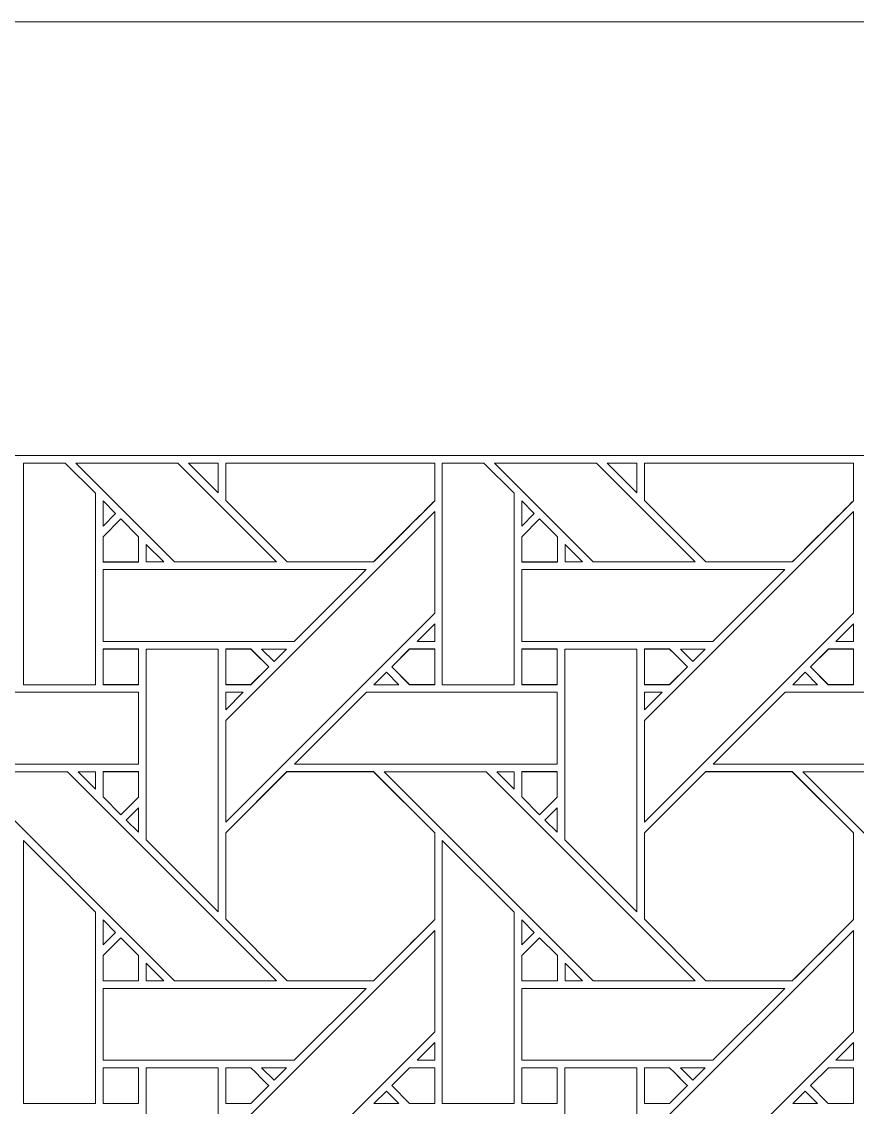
# Model space of a CAD drawing. Header units: inches. Extents: x 2.4 to 22.4, y -0.9 to 19.1.
# Drawn here: x 13.107 to 15, y 16.636 to 19.095 of the extents above; entities that cross this region are included whole.
import ezdxf

# ---------------------------------------------------------------- set-up
doc = ezdxf.new("R2010")
doc.units = ezdxf.units.IN
doc.header["$MEASUREMENT"] = 0
doc.layers.add('Design', color=7, linetype='Continuous', lineweight=0)

msp = doc.modelspace()

# ---------------------------------------------------------------- linework, layer by layer
at = {"layer": 'Design'}
for points, knots in [([(2.3829, 19.0948), (2.3829, 19.0948), (2.3829, -0.9052), (2.3829, -0.9052), (2.3829, -0.9052), (22.3829, -0.9052), (22.3829, -0.9052), (22.3829, -0.9052), (22.3829, 19.0948), (22.3829, 19.0948), (22.3829, 19.0948), (2.3829, 19.0948), (2.3829, 19.0948)], [0, 0, 0, 0, 1, 1, 1, 2, 2, 2, 3, 3, 3, 4, 4, 4, 4]), ([(3.3653, 18.1123), (3.3653, 18.1123), (3.3653, 0.0772), (3.3653, 0.0772), (3.3653, 0.0772), (21.4004, 0.0772), (21.4004, 0.0772), (21.4004, 0.0772), (21.4004, 18.1123), (21.4004, 18.1123), (21.4004, 18.1123), (3.3653, 18.1123), (3.3653, 18.1123)], [0, 0, 0, 0, 1, 1, 1, 2, 2, 2, 3, 3, 3, 4, 4, 4, 4]), ([(13.2056, 18.0948), (13.2056, 18.0948), (13.274, 18.0267), (13.274, 18.0267), (13.274, 18.0267), (13.274, 17.593), (13.274, 17.593), (13.274, 17.593), (13.1112, 17.593), (13.1112, 17.593), (13.1112, 17.593), (13.1112, 18.0948), (13.1112, 18.0948), (13.1112, 18.0948), (13.2056, 18.0948), (13.2056, 18.0948)], [0, 0, 0, 0, 1, 1, 1, 2, 2, 2, 3, 3, 3, 4, 4, 4, 5, 5, 5, 5]), ([(13.6841, 17.871), (13.6841, 17.871), (13.4531, 17.871), (13.4531, 17.871), (13.4531, 17.871), (13.2293, 18.0948), (13.2293, 18.0948), (13.2293, 18.0948), (13.4603, 18.0948), (13.4603, 18.0948), (13.4603, 18.0948), (13.6841, 17.871), (13.6841, 17.871)], [0, 0, 0, 0, 1, 1, 1, 2, 2, 2, 3, 3, 3, 4, 4, 4, 4]), ([(13.552, 18.0948), (13.552, 18.0948), (13.552, 18.0274), (13.552, 18.0274), (13.552, 18.0274), (13.4846, 18.0948), (13.4846, 18.0948), (13.4846, 18.0948), (13.552, 18.0948), (13.552, 18.0948)], [0, 0, 0, 0, 1, 1, 1, 2, 2, 2, 3, 3, 3, 3]), ([(14.0428, 18.0098), (14.025, 17.9919), (13.9131, 17.8801), (13.9041, 17.8711), (13.9041, 17.8711), (13.7084, 17.8711), (13.7084, 17.8711), (13.7084, 17.8711), (13.5691, 18.0104), (13.5691, 18.0104), (13.5691, 18.0104), (13.5691, 18.0948), (13.5691, 18.0948), (13.5691, 18.0948), (14.0428, 18.0948), (14.0428, 18.0948), (14.0428, 18.0948), (14.0428, 18.0098), (14.0428, 18.0098)], [0, 0, 0, 0, 1, 1, 1, 2, 2, 2, 3, 3, 3, 4, 4, 4, 5, 5, 5, 6, 6, 6, 6]), ([(14.0428, 18.0948), (14.0428, 18.0948), (14.0428, 18.0097), (14.0428, 18.0097), (14.0246, 17.9914), (13.9128, 17.8797), (13.9041, 17.871), (13.9041, 17.871), (13.7084, 17.871), (13.7084, 17.871), (13.7084, 17.871), (13.5691, 18.0102), (13.5691, 18.0102), (13.5691, 18.0102), (13.5691, 18.0948), (13.5691, 18.0948), (13.5691, 18.0948), (14.0428, 18.0948), (14.0428, 18.0948)], [0, 0, 0, 0, 1, 1, 1, 2, 2, 2, 3, 3, 3, 4, 4, 4, 5, 5, 5, 6, 6, 6, 6]), ([(14.1543, 18.0948), (14.1543, 18.0948), (14.2227, 18.0267), (14.2227, 18.0267), (14.2227, 18.0267), (14.2227, 17.593), (14.2227, 17.593), (14.2227, 17.593), (14.0599, 17.593), (14.0599, 17.593), (14.0599, 17.593), (14.0599, 18.0948), (14.0599, 18.0948), (14.0599, 18.0948), (14.1543, 18.0948), (14.1543, 18.0948)], [0, 0, 0, 0, 1, 1, 1, 2, 2, 2, 3, 3, 3, 4, 4, 4, 5, 5, 5, 5]), ([(14.6329, 17.871), (14.6329, 17.871), (14.4018, 17.871), (14.4018, 17.871), (14.4018, 17.871), (14.1781, 18.0948), (14.1781, 18.0948), (14.1781, 18.0948), (14.4091, 18.0948), (14.4091, 18.0948), (14.4091, 18.0948), (14.6329, 17.871), (14.6329, 17.871)], [0, 0, 0, 0, 1, 1, 1, 2, 2, 2, 3, 3, 3, 4, 4, 4, 4]), ([(14.5007, 18.0948), (14.5007, 18.0948), (14.5007, 18.0274), (14.5007, 18.0274), (14.5007, 18.0274), (14.4333, 18.0948), (14.4333, 18.0948), (14.4333, 18.0948), (14.5007, 18.0948), (14.5007, 18.0948)], [0, 0, 0, 0, 1, 1, 1, 2, 2, 2, 3, 3, 3, 3]), ([(14.9915, 18.0098), (14.9737, 17.9919), (14.8618, 17.8801), (14.8528, 17.8711), (14.8528, 17.8711), (14.6571, 17.8711), (14.6571, 17.8711), (14.6571, 17.8711), (14.5179, 18.0104), (14.5179, 18.0104), (14.5179, 18.0104), (14.5179, 18.0948), (14.5179, 18.0948), (14.5179, 18.0948), (14.9915, 18.0948), (14.9915, 18.0948), (14.9915, 18.0948), (14.9915, 18.0098), (14.9915, 18.0098)], [0, 0, 0, 0, 1, 1, 1, 2, 2, 2, 3, 3, 3, 4, 4, 4, 5, 5, 5, 6, 6, 6, 6]), ([(14.9915, 18.0948), (14.9915, 18.0948), (14.9915, 18.0097), (14.9915, 18.0097), (14.9734, 17.9914), (14.8616, 17.8797), (14.8528, 17.871), (14.8528, 17.871), (14.6571, 17.871), (14.6571, 17.871), (14.6571, 17.871), (14.5179, 18.0102), (14.5179, 18.0102), (14.5179, 18.0102), (14.5179, 18.0948), (14.5179, 18.0948), (14.5179, 18.0948), (14.9915, 18.0948), (14.9915, 18.0948)], [0, 0, 0, 0, 1, 1, 1, 2, 2, 2, 3, 3, 3, 4, 4, 4, 5, 5, 5, 6, 6, 6, 6]), ([(13.2913, 17.9524), (13.2913, 17.9524), (13.2913, 18.0091), (13.2913, 18.0091), (13.2913, 18.0091), (13.3195, 17.9806), (13.3195, 17.9806), (13.3195, 17.9806), (13.2913, 17.9524), (13.2913, 17.9524)], [0, 0, 0, 0, 1, 1, 1, 2, 2, 2, 3, 3, 3, 3]), ([(14.24, 17.9524), (14.24, 17.9524), (14.24, 18.0091), (14.24, 18.0091), (14.24, 18.0091), (14.2682, 17.9806), (14.2682, 17.9806), (14.2682, 17.9806), (14.24, 17.9524), (14.24, 17.9524)], [0, 0, 0, 0, 1, 1, 1, 2, 2, 2, 3, 3, 3, 3]), ([(14.0428, 17.7552), (14.0428, 17.7552), (13.5691, 17.2815), (13.5691, 17.2815), (13.5691, 17.2815), (13.5691, 17.5116), (13.5691, 17.5116), (13.5691, 17.5116), (14.0428, 17.9852), (14.0428, 17.9852), (14.0428, 17.9852), (14.0428, 17.7552), (14.0428, 17.7552)], [0, 0, 0, 0, 1, 1, 1, 2, 2, 2, 3, 3, 3, 4, 4, 4, 4]), ([(14.9915, 17.7552), (14.9915, 17.7552), (14.5179, 17.2815), (14.5179, 17.2815), (14.5179, 17.2815), (14.5179, 17.5116), (14.5179, 17.5116), (14.5179, 17.5116), (14.9915, 17.9852), (14.9915, 17.9852), (14.9915, 17.9852), (14.9915, 17.7552), (14.9915, 17.7552)], [0, 0, 0, 0, 1, 1, 1, 2, 2, 2, 3, 3, 3, 4, 4, 4, 4]), ([(13.2913, 17.8709), (13.2913, 17.8709), (13.2913, 17.9282), (13.2913, 17.9282), (13.2913, 17.9282), (13.3316, 17.9685), (13.3316, 17.9685), (13.3316, 17.9685), (13.3719, 17.9282), (13.3719, 17.9282), (13.3719, 17.9282), (13.3719, 17.8709), (13.3719, 17.8709), (13.3719, 17.8709), (13.2913, 17.8709), (13.2913, 17.8709)], [0, 0, 0, 0, 1, 1, 1, 2, 2, 2, 3, 3, 3, 4, 4, 4, 5, 5, 5, 5]), ([(13.3316, 17.9683), (13.3316, 17.9683), (13.3719, 17.928), (13.3719, 17.928), (13.3719, 17.928), (13.3719, 17.8707), (13.3719, 17.8707), (13.3719, 17.8707), (13.2913, 17.8707), (13.2913, 17.8707), (13.2913, 17.8707), (13.2913, 17.928), (13.2913, 17.928), (13.2913, 17.928), (13.3316, 17.9683), (13.3316, 17.9683)], [0, 0, 0, 0, 1, 1, 1, 2, 2, 2, 3, 3, 3, 4, 4, 4, 5, 5, 5, 5]), ([(14.24, 17.8709), (14.24, 17.8709), (14.24, 17.9282), (14.24, 17.9282), (14.24, 17.9282), (14.2803, 17.9685), (14.2803, 17.9685), (14.2803, 17.9685), (14.3207, 17.9282), (14.3207, 17.9282), (14.3207, 17.9282), (14.3207, 17.8709), (14.3207, 17.8709), (14.3207, 17.8709), (14.24, 17.8709), (14.24, 17.8709)], [0, 0, 0, 0, 1, 1, 1, 2, 2, 2, 3, 3, 3, 4, 4, 4, 5, 5, 5, 5]), ([(14.2803, 17.9683), (14.2803, 17.9683), (14.3207, 17.928), (14.3207, 17.928), (14.3207, 17.928), (14.3207, 17.8707), (14.3207, 17.8707), (14.3207, 17.8707), (14.24, 17.8707), (14.24, 17.8707), (14.24, 17.8707), (14.24, 17.928), (14.24, 17.928), (14.24, 17.928), (14.2803, 17.9683), (14.2803, 17.9683)], [0, 0, 0, 0, 1, 1, 1, 2, 2, 2, 3, 3, 3, 4, 4, 4, 5, 5, 5, 5]), ([(13.3892, 17.871), (13.3892, 17.871), (13.3892, 17.9107), (13.3892, 17.9107), (13.3892, 17.9107), (13.4289, 17.871), (13.4289, 17.871), (13.4289, 17.871), (13.3892, 17.871), (13.3892, 17.871)], [0, 0, 0, 0, 1, 1, 1, 2, 2, 2, 3, 3, 3, 3]), ([(14.3379, 17.871), (14.3379, 17.871), (14.3379, 17.9107), (14.3379, 17.9107), (14.3379, 17.9107), (14.3776, 17.871), (14.3776, 17.871), (14.3776, 17.871), (14.3379, 17.871), (14.3379, 17.871)], [0, 0, 0, 0, 1, 1, 1, 2, 2, 2, 3, 3, 3, 3]), ([(13.887, 17.8537), (13.887, 17.8537), (13.7242, 17.691), (13.7242, 17.691), (13.7242, 17.691), (13.2913, 17.691), (13.2913, 17.691), (13.2913, 17.691), (13.2913, 17.8537), (13.2913, 17.8537), (13.2913, 17.8537), (13.887, 17.8537), (13.887, 17.8537)], [0, 0, 0, 0, 1, 1, 1, 2, 2, 2, 3, 3, 3, 4, 4, 4, 4]), ([(14.8357, 17.8537), (14.8357, 17.8537), (14.673, 17.691), (14.673, 17.691), (14.673, 17.691), (14.24, 17.691), (14.24, 17.691), (14.24, 17.691), (14.24, 17.8537), (14.24, 17.8537), (14.24, 17.8537), (14.8357, 17.8537), (14.8357, 17.8537)], [0, 0, 0, 0, 1, 1, 1, 2, 2, 2, 3, 3, 3, 4, 4, 4, 4]), ([(14.003, 17.691), (14.003, 17.691), (14.0428, 17.7308), (14.0428, 17.7308), (14.0428, 17.7308), (14.0428, 17.691), (14.0428, 17.691), (14.0428, 17.691), (14.003, 17.691), (14.003, 17.691)], [0, 0, 0, 0, 1, 1, 1, 2, 2, 2, 3, 3, 3, 3]), ([(14.9517, 17.691), (14.9517, 17.691), (14.9915, 17.7308), (14.9915, 17.7308), (14.9915, 17.7308), (14.9915, 17.691), (14.9915, 17.691), (14.9915, 17.691), (14.9517, 17.691), (14.9517, 17.691)], [0, 0, 0, 0, 1, 1, 1, 2, 2, 2, 3, 3, 3, 3]), ([(13.2913, 17.5931), (13.2913, 17.5931), (13.2913, 17.6739), (13.2913, 17.6739), (13.2913, 17.6739), (13.3715, 17.6739), (13.3715, 17.6739), (13.3715, 17.6739), (13.3715, 17.5931), (13.3715, 17.5931), (13.3715, 17.5931), (13.2913, 17.5931), (13.2913, 17.5931)], [0, 0, 0, 0, 1, 1, 1, 2, 2, 2, 3, 3, 3, 4, 4, 4, 4]), ([(13.3715, 17.6737), (13.3715, 17.6737), (13.3715, 17.593), (13.3715, 17.593), (13.3715, 17.593), (13.2913, 17.593), (13.2913, 17.593), (13.2913, 17.593), (13.2913, 17.6737), (13.2913, 17.6737), (13.2913, 17.6737), (13.3715, 17.6737), (13.3715, 17.6737)], [0, 0, 0, 0, 1, 1, 1, 2, 2, 2, 3, 3, 3, 4, 4, 4, 4]), ([(13.3891, 17.2416), (13.3891, 17.2416), (13.3891, 17.6737), (13.3891, 17.6737), (13.3891, 17.6737), (13.552, 17.6737), (13.552, 17.6737), (13.552, 17.6737), (13.552, 17.0786), (13.552, 17.0786), (13.552, 17.0786), (13.3891, 17.2416), (13.3891, 17.2416)], [0, 0, 0, 0, 1, 1, 1, 2, 2, 2, 3, 3, 3, 4, 4, 4, 4]), ([(13.5691, 17.5931), (13.5691, 17.5931), (13.5691, 17.6739), (13.5691, 17.6739), (13.5691, 17.6739), (13.6262, 17.6739), (13.6262, 17.6739), (13.6313, 17.6688), (13.6621, 17.638), (13.6665, 17.6335), (13.6665, 17.6335), (13.6261, 17.5931), (13.6261, 17.5931), (13.6261, 17.5931), (13.5691, 17.5931), (13.5691, 17.5931)], [0, 0, 0, 0, 1, 1, 1, 2, 2, 2, 3, 3, 3, 4, 4, 4, 5, 5, 5, 5]), ([(13.6665, 17.6334), (13.6665, 17.6334), (13.6261, 17.593), (13.6261, 17.593), (13.6261, 17.593), (13.5691, 17.593), (13.5691, 17.593), (13.5691, 17.593), (13.5691, 17.6737), (13.5691, 17.6737), (13.5691, 17.6737), (13.6262, 17.6737), (13.6262, 17.6737), (13.6312, 17.6687), (13.662, 17.638), (13.6665, 17.6334)], [0, 0, 0, 0, 1, 1, 1, 2, 2, 2, 3, 3, 3, 4, 4, 4, 5, 5, 5, 5]), ([(13.6505, 17.6737), (13.6505, 17.6737), (13.707, 17.6737), (13.707, 17.6737), (13.707, 17.6737), (13.6787, 17.6456), (13.6787, 17.6456), (13.6787, 17.6456), (13.6505, 17.6737), (13.6505, 17.6737)], [0, 0, 0, 0, 1, 1, 1, 2, 2, 2, 3, 3, 3, 3]), ([(13.9857, 17.5931), (13.9857, 17.5931), (13.9453, 17.6335), (13.9453, 17.6335), (13.9453, 17.6335), (13.9858, 17.6739), (13.9858, 17.6739), (13.9858, 17.6739), (14.0428, 17.6739), (14.0428, 17.6739), (14.0428, 17.6739), (14.0428, 17.5931), (14.0428, 17.5931), (14.0428, 17.5931), (13.9857, 17.5931), (13.9857, 17.5931)], [0, 0, 0, 0, 1, 1, 1, 2, 2, 2, 3, 3, 3, 4, 4, 4, 5, 5, 5, 5]), ([(14.0428, 17.6738), (14.0428, 17.6738), (14.0428, 17.593), (14.0428, 17.593), (14.0428, 17.593), (13.9857, 17.593), (13.9857, 17.593), (13.9857, 17.593), (13.9453, 17.6333), (13.9453, 17.6333), (13.9453, 17.6333), (13.9858, 17.6738), (13.9858, 17.6738), (13.9858, 17.6738), (14.0428, 17.6738), (14.0428, 17.6738)], [0, 0, 0, 0, 1, 1, 1, 2, 2, 2, 3, 3, 3, 4, 4, 4, 5, 5, 5, 5]), ([(14.24, 17.5931), (14.24, 17.5931), (14.24, 17.6739), (14.24, 17.6739), (14.24, 17.6739), (14.3203, 17.6739), (14.3203, 17.6739), (14.3203, 17.6739), (14.3203, 17.5931), (14.3203, 17.5931), (14.3203, 17.5931), (14.24, 17.5931), (14.24, 17.5931)], [0, 0, 0, 0, 1, 1, 1, 2, 2, 2, 3, 3, 3, 4, 4, 4, 4]), ([(14.3203, 17.6737), (14.3203, 17.6737), (14.3203, 17.593), (14.3203, 17.593), (14.3203, 17.593), (14.24, 17.593), (14.24, 17.593), (14.24, 17.593), (14.24, 17.6737), (14.24, 17.6737), (14.24, 17.6737), (14.3203, 17.6737), (14.3203, 17.6737)], [0, 0, 0, 0, 1, 1, 1, 2, 2, 2, 3, 3, 3, 4, 4, 4, 4]), ([(14.3378, 17.2415), (14.3378, 17.2415), (14.3378, 17.6737), (14.3378, 17.6737), (14.3378, 17.6737), (14.5007, 17.6737), (14.5007, 17.6737), (14.5007, 17.6737), (14.5007, 17.0786), (14.5007, 17.0786), (14.5007, 17.0786), (14.3378, 17.2415), (14.3378, 17.2415)], [0, 0, 0, 0, 1, 1, 1, 2, 2, 2, 3, 3, 3, 4, 4, 4, 4]), ([(14.5179, 17.5931), (14.5179, 17.5931), (14.5179, 17.6739), (14.5179, 17.6739), (14.5179, 17.6739), (14.5749, 17.6739), (14.5749, 17.6739), (14.5801, 17.6688), (14.6108, 17.638), (14.6153, 17.6335), (14.6153, 17.6335), (14.5748, 17.5931), (14.5748, 17.5931), (14.5748, 17.5931), (14.5179, 17.5931), (14.5179, 17.5931)], [0, 0, 0, 0, 1, 1, 1, 2, 2, 2, 3, 3, 3, 4, 4, 4, 5, 5, 5, 5]), ([(14.6153, 17.6334), (14.6153, 17.6334), (14.5748, 17.593), (14.5748, 17.593), (14.5748, 17.593), (14.5179, 17.593), (14.5179, 17.593), (14.5179, 17.593), (14.5179, 17.6737), (14.5179, 17.6737), (14.5179, 17.6737), (14.5749, 17.6737), (14.5749, 17.6737), (14.5801, 17.6685), (14.6109, 17.6377), (14.6153, 17.6334)], [0, 0, 0, 0, 1, 1, 1, 2, 2, 2, 3, 3, 3, 4, 4, 4, 5, 5, 5, 5]), ([(14.5993, 17.6737), (14.5993, 17.6737), (14.6557, 17.6737), (14.6557, 17.6737), (14.6557, 17.6737), (14.6275, 17.6456), (14.6275, 17.6456), (14.6275, 17.6456), (14.5993, 17.6737), (14.5993, 17.6737)], [0, 0, 0, 0, 1, 1, 1, 2, 2, 2, 3, 3, 3, 3]), ([(14.9344, 17.5931), (14.9344, 17.5931), (14.8941, 17.6335), (14.8941, 17.6335), (14.8941, 17.6335), (14.9345, 17.6739), (14.9345, 17.6739), (14.9345, 17.6739), (14.9916, 17.6739), (14.9916, 17.6739), (14.9916, 17.6739), (14.9916, 17.5931), (14.9916, 17.5931), (14.9916, 17.5931), (14.9344, 17.5931), (14.9344, 17.5931)], [0, 0, 0, 0, 1, 1, 1, 2, 2, 2, 3, 3, 3, 4, 4, 4, 5, 5, 5, 5]), ([(14.9915, 17.6738), (14.9915, 17.6738), (14.9915, 17.593), (14.9915, 17.593), (14.9915, 17.593), (14.9344, 17.593), (14.9344, 17.593), (14.9344, 17.593), (14.8941, 17.6333), (14.8941, 17.6333), (14.8941, 17.6333), (14.9345, 17.6738), (14.9345, 17.6738), (14.9345, 17.6738), (14.9915, 17.6738), (14.9915, 17.6738)], [0, 0, 0, 0, 1, 1, 1, 2, 2, 2, 3, 3, 3, 4, 4, 4, 5, 5, 5, 5]), ([(13.9615, 17.593), (13.9615, 17.593), (13.905, 17.593), (13.905, 17.593), (13.905, 17.593), (13.9332, 17.6212), (13.9332, 17.6212), (13.9332, 17.6212), (13.9615, 17.593), (13.9615, 17.593)], [0, 0, 0, 0, 1, 1, 1, 2, 2, 2, 3, 3, 3, 3]), ([(14.9102, 17.593), (14.9102, 17.593), (14.8537, 17.593), (14.8537, 17.593), (14.8537, 17.593), (14.8819, 17.6212), (14.8819, 17.6212), (14.8819, 17.6212), (14.9102, 17.593), (14.9102, 17.593)], [0, 0, 0, 0, 1, 1, 1, 2, 2, 2, 3, 3, 3, 3]), ([(13.3715, 17.5758), (13.3715, 17.5758), (13.3715, 17.413), (13.3715, 17.413), (13.3715, 17.413), (12.7762, 17.413), (12.7762, 17.413), (12.7762, 17.413), (12.9391, 17.5758), (12.9391, 17.5758), (12.9391, 17.5758), (13.3715, 17.5758), (13.3715, 17.5758)], [0, 0, 0, 0, 1, 1, 1, 2, 2, 2, 3, 3, 3, 4, 4, 4, 4]), ([(13.609, 17.5758), (13.609, 17.5758), (13.5691, 17.536), (13.5691, 17.536), (13.5691, 17.536), (13.5691, 17.5758), (13.5691, 17.5758), (13.5691, 17.5758), (13.609, 17.5758), (13.609, 17.5758)], [0, 0, 0, 0, 1, 1, 1, 2, 2, 2, 3, 3, 3, 3]), ([(14.3203, 17.5758), (14.3203, 17.5758), (14.3203, 17.413), (14.3203, 17.413), (14.3203, 17.413), (13.725, 17.413), (13.725, 17.413), (13.725, 17.413), (13.8878, 17.5758), (13.8878, 17.5758), (13.8878, 17.5758), (14.3203, 17.5758), (14.3203, 17.5758)], [0, 0, 0, 0, 1, 1, 1, 2, 2, 2, 3, 3, 3, 4, 4, 4, 4]), ([(14.5577, 17.5758), (14.5577, 17.5758), (14.5179, 17.536), (14.5179, 17.536), (14.5179, 17.536), (14.5179, 17.5758), (14.5179, 17.5758), (14.5179, 17.5758), (14.5577, 17.5758), (14.5577, 17.5758)], [0, 0, 0, 0, 1, 1, 1, 2, 2, 2, 3, 3, 3, 3]), ([(15.269, 17.5758), (15.269, 17.5758), (15.269, 17.413), (15.269, 17.413), (15.269, 17.413), (14.6737, 17.413), (14.6737, 17.413), (14.6737, 17.413), (14.8365, 17.5758), (14.8365, 17.5758), (14.8365, 17.5758), (15.269, 17.5758), (15.269, 17.5758)], [0, 0, 0, 0, 1, 1, 1, 2, 2, 2, 3, 3, 3, 4, 4, 4, 4]), ([(13.6841, 16.9222), (13.6841, 16.9222), (13.4531, 16.9222), (13.4531, 16.9222), (13.4531, 16.9222), (12.9795, 17.3959), (12.9795, 17.3959), (12.9795, 17.3959), (13.2105, 17.3959), (13.2105, 17.3959), (13.2105, 17.3959), (13.6841, 16.9222), (13.6841, 16.9222)], [0, 0, 0, 0, 1, 1, 1, 2, 2, 2, 3, 3, 3, 4, 4, 4, 4]), ([(13.2346, 17.3959), (13.2346, 17.3959), (13.2741, 17.3959), (13.2741, 17.3959), (13.2741, 17.3959), (13.2741, 17.356), (13.2741, 17.356), (13.2741, 17.356), (13.2346, 17.3959), (13.2346, 17.3959)], [0, 0, 0, 0, 1, 1, 1, 2, 2, 2, 3, 3, 3, 3]), ([(13.3715, 17.396), (13.3715, 17.396), (13.3715, 17.3384), (13.3715, 17.3384), (13.3715, 17.3384), (13.3316, 17.2985), (13.3316, 17.2985), (13.3316, 17.2985), (13.2913, 17.3388), (13.2913, 17.3388), (13.2913, 17.3388), (13.2913, 17.396), (13.2913, 17.396), (13.2913, 17.396), (13.3715, 17.396), (13.3715, 17.396)], [0, 0, 0, 0, 1, 1, 1, 2, 2, 2, 3, 3, 3, 4, 4, 4, 5, 5, 5, 5]), ([(13.3316, 17.2983), (13.3316, 17.2983), (13.2913, 17.3387), (13.2913, 17.3387), (13.2913, 17.3387), (13.2913, 17.3959), (13.2913, 17.3959), (13.2913, 17.3959), (13.3715, 17.3959), (13.3715, 17.3959), (13.3715, 17.3959), (13.3715, 17.3383), (13.3715, 17.3383), (13.3715, 17.3383), (13.3316, 17.2983), (13.3316, 17.2983)], [0, 0, 0, 0, 1, 1, 1, 2, 2, 2, 3, 3, 3, 4, 4, 4, 5, 5, 5, 5]), ([(13.7078, 17.396), (13.7078, 17.396), (13.904, 17.396), (13.904, 17.396), (13.904, 17.396), (14.0428, 17.2573), (14.0428, 17.2573), (14.0428, 17.2573), (14.0428, 17.0611), (14.0428, 17.0611), (14.025, 17.0431), (13.9131, 16.9314), (13.9041, 16.9224), (13.9041, 16.9224), (13.7084, 16.9224), (13.7084, 16.9224), (13.7084, 16.9224), (13.5691, 17.0616), (13.5691, 17.0616), (13.5691, 17.0616), (13.5691, 17.2572), (13.5691, 17.2572), (13.5691, 17.2572), (13.7078, 17.396), (13.7078, 17.396)], [0, 0, 0, 0, 1, 1, 1, 2, 2, 2, 3, 3, 3, 4, 4, 4, 5, 5, 5, 6, 6, 6, 7, 7, 7, 8, 8, 8, 8]), ([(14.0428, 17.2571), (14.0428, 17.2571), (14.0428, 17.0609), (14.0428, 17.0609), (14.0244, 17.0424), (13.9126, 16.9308), (13.9041, 16.9222), (13.9041, 16.9222), (13.7084, 16.9222), (13.7084, 16.9222), (13.7084, 16.9222), (13.5691, 17.0615), (13.5691, 17.0615), (13.5691, 17.0615), (13.5691, 17.2572), (13.5691, 17.2572), (13.5691, 17.2572), (13.7078, 17.3959), (13.7078, 17.3959), (13.7078, 17.3959), (13.904, 17.3959), (13.904, 17.3959), (13.904, 17.3959), (14.0428, 17.2571), (14.0428, 17.2571)], [0, 0, 0, 0, 1, 1, 1, 2, 2, 2, 3, 3, 3, 4, 4, 4, 5, 5, 5, 6, 6, 6, 7, 7, 7, 8, 8, 8, 8]), ([(14.6329, 16.9222), (14.6329, 16.9222), (14.4018, 16.9222), (14.4018, 16.9222), (14.4018, 16.9222), (13.9283, 17.3959), (13.9283, 17.3959), (13.9283, 17.3959), (14.1592, 17.3959), (14.1592, 17.3959), (14.1592, 17.3959), (14.6329, 16.9222), (14.6329, 16.9222)], [0, 0, 0, 0, 1, 1, 1, 2, 2, 2, 3, 3, 3, 4, 4, 4, 4]), ([(14.1833, 17.3959), (14.1833, 17.3959), (14.2228, 17.3959), (14.2228, 17.3959), (14.2228, 17.3959), (14.2228, 17.356), (14.2228, 17.356), (14.2228, 17.356), (14.1833, 17.3959), (14.1833, 17.3959)], [0, 0, 0, 0, 1, 1, 1, 2, 2, 2, 3, 3, 3, 3]), ([(14.3203, 17.396), (14.3203, 17.396), (14.3203, 17.3384), (14.3203, 17.3384), (14.3203, 17.3384), (14.2803, 17.2985), (14.2803, 17.2985), (14.2803, 17.2985), (14.24, 17.3388), (14.24, 17.3388), (14.24, 17.3388), (14.24, 17.396), (14.24, 17.396), (14.24, 17.396), (14.3203, 17.396), (14.3203, 17.396)], [0, 0, 0, 0, 1, 1, 1, 2, 2, 2, 3, 3, 3, 4, 4, 4, 5, 5, 5, 5]), ([(14.2803, 17.2983), (14.2803, 17.2983), (14.24, 17.3387), (14.24, 17.3387), (14.24, 17.3387), (14.24, 17.3959), (14.24, 17.3959), (14.24, 17.3959), (14.3203, 17.3959), (14.3203, 17.3959), (14.3203, 17.3959), (14.3203, 17.3383), (14.3203, 17.3383), (14.3203, 17.3383), (14.2803, 17.2983), (14.2803, 17.2983)], [0, 0, 0, 0, 1, 1, 1, 2, 2, 2, 3, 3, 3, 4, 4, 4, 5, 5, 5, 5]), ([(14.6566, 17.396), (14.6566, 17.396), (14.8528, 17.396), (14.8528, 17.396), (14.8528, 17.396), (14.9915, 17.2573), (14.9915, 17.2573), (14.9915, 17.2573), (14.9915, 17.0611), (14.9915, 17.0611), (14.9737, 17.0431), (14.8618, 16.9314), (14.8528, 16.9224), (14.8528, 16.9224), (14.6571, 16.9224), (14.6571, 16.9224), (14.6571, 16.9224), (14.5179, 17.0616), (14.5179, 17.0616), (14.5179, 17.0616), (14.5179, 17.2573), (14.5179, 17.2573), (14.5179, 17.2573), (14.6566, 17.396), (14.6566, 17.396)], [0, 0, 0, 0, 1, 1, 1, 2, 2, 2, 3, 3, 3, 4, 4, 4, 5, 5, 5, 6, 6, 6, 7, 7, 7, 8, 8, 8, 8]), ([(14.9915, 17.2571), (14.9915, 17.2571), (14.9915, 17.0609), (14.9915, 17.0609), (14.9736, 17.0429), (14.8617, 16.9312), (14.8528, 16.9222), (14.8528, 16.9222), (14.6571, 16.9222), (14.6571, 16.9222), (14.6571, 16.9222), (14.5179, 17.0615), (14.5179, 17.0615), (14.5179, 17.0615), (14.5179, 17.2571), (14.5179, 17.2571), (14.5179, 17.2571), (14.6565, 17.3959), (14.6565, 17.3959), (14.6565, 17.3959), (14.8528, 17.3959), (14.8528, 17.3959), (14.8528, 17.3959), (14.9915, 17.2571), (14.9915, 17.2571)], [0, 0, 0, 0, 1, 1, 1, 2, 2, 2, 3, 3, 3, 4, 4, 4, 5, 5, 5, 6, 6, 6, 7, 7, 7, 8, 8, 8, 8]), ([(15.5816, 16.9222), (15.5816, 16.9222), (15.3506, 16.9222), (15.3506, 16.9222), (15.3506, 16.9222), (14.877, 17.3959), (14.877, 17.3959), (14.877, 17.3959), (15.1079, 17.3959), (15.1079, 17.3959), (15.1079, 17.3959), (15.5816, 16.9222), (15.5816, 16.9222)], [0, 0, 0, 0, 1, 1, 1, 2, 2, 2, 3, 3, 3, 4, 4, 4, 4]), ([(13.3715, 17.314), (13.3715, 17.314), (13.3715, 17.2589), (13.3715, 17.2589), (13.3715, 17.2589), (13.3438, 17.2863), (13.3438, 17.2863), (13.3438, 17.2863), (13.3715, 17.314), (13.3715, 17.314)], [0, 0, 0, 0, 1, 1, 1, 2, 2, 2, 3, 3, 3, 3]), ([(14.3203, 17.314), (14.3203, 17.314), (14.3203, 17.2589), (14.3203, 17.2589), (14.3203, 17.2589), (14.2925, 17.2863), (14.2925, 17.2863), (14.2925, 17.2863), (14.3203, 17.314), (14.3203, 17.314)], [0, 0, 0, 0, 1, 1, 1, 2, 2, 2, 3, 3, 3, 3]), ([(13.1112, 16.6442), (13.1112, 16.6442), (13.1112, 17.2401), (13.1112, 17.2401), (13.1112, 17.2401), (13.274, 17.0779), (13.274, 17.0779), (13.274, 17.0779), (13.274, 16.6442), (13.274, 16.6442), (13.274, 16.6442), (13.1112, 16.6442), (13.1112, 16.6442)], [0, 0, 0, 0, 1, 1, 1, 2, 2, 2, 3, 3, 3, 4, 4, 4, 4]), ([(14.0599, 16.6442), (14.0599, 16.6442), (14.0599, 17.2401), (14.0599, 17.2401), (14.0599, 17.2401), (14.2227, 17.0779), (14.2227, 17.0779), (14.2227, 17.0779), (14.2227, 16.6442), (14.2227, 16.6442), (14.2227, 16.6442), (14.0599, 16.6442), (14.0599, 16.6442)], [0, 0, 0, 0, 1, 1, 1, 2, 2, 2, 3, 3, 3, 4, 4, 4, 4]), ([(13.2913, 17.0037), (13.2913, 17.0037), (13.2913, 17.0604), (13.2913, 17.0604), (13.2913, 17.0604), (13.3195, 17.0318), (13.3195, 17.0318), (13.3195, 17.0318), (13.2913, 17.0037), (13.2913, 17.0037)], [0, 0, 0, 0, 1, 1, 1, 2, 2, 2, 3, 3, 3, 3]), ([(14.24, 17.0037), (14.24, 17.0037), (14.24, 17.0604), (14.24, 17.0604), (14.24, 17.0604), (14.2682, 17.0318), (14.2682, 17.0318), (14.2682, 17.0318), (14.24, 17.0037), (14.24, 17.0037)], [0, 0, 0, 0, 1, 1, 1, 2, 2, 2, 3, 3, 3, 3]), ([(13.2913, 16.9221), (13.2913, 16.9221), (13.2913, 16.9794), (13.2913, 16.9794), (13.2913, 16.9794), (13.3316, 17.0197), (13.3316, 17.0197), (13.3316, 17.0197), (13.3719, 16.9794), (13.3719, 16.9794), (13.3719, 16.9794), (13.3719, 16.9221), (13.3719, 16.9221), (13.3719, 16.9221), (13.2913, 16.9221), (13.2913, 16.9221)], [0, 0, 0, 0, 1, 1, 1, 2, 2, 2, 3, 3, 3, 4, 4, 4, 5, 5, 5, 5]), ([(13.3049, 16.9929), (13.314, 17.002), (13.3249, 17.013), (13.3316, 17.0197), (13.3316, 17.0197), (13.3719, 16.9793), (13.3719, 16.9793), (13.3719, 16.9793), (13.3719, 16.922), (13.3719, 16.922), (13.3719, 16.922), (13.2913, 16.922), (13.2913, 16.922), (13.2913, 16.922), (13.2913, 16.9793), (13.2913, 16.9793), (13.2913, 16.9793), (13.3049, 16.9929), (13.3049, 16.9929)], [0, 0, 0, 0, 1, 1, 1, 2, 2, 2, 3, 3, 3, 4, 4, 4, 5, 5, 5, 6, 6, 6, 6]), ([(14.0428, 16.8065), (14.0428, 16.8065), (13.5691, 16.3328), (13.5691, 16.3328), (13.5691, 16.3328), (13.5691, 16.5629), (13.5691, 16.5629), (13.5691, 16.5629), (14.0428, 17.0365), (14.0428, 17.0365), (14.0428, 17.0365), (14.0428, 16.8065), (14.0428, 16.8065)], [0, 0, 0, 0, 1, 1, 1, 2, 2, 2, 3, 3, 3, 4, 4, 4, 4]), ([(14.24, 16.9221), (14.24, 16.9221), (14.24, 16.9794), (14.24, 16.9794), (14.24, 16.9794), (14.2803, 17.0198), (14.2803, 17.0198), (14.2803, 17.0198), (14.3207, 16.9794), (14.3207, 16.9794), (14.3207, 16.9794), (14.3207, 16.9221), (14.3207, 16.9221), (14.3207, 16.9221), (14.24, 16.9221), (14.24, 16.9221)], [0, 0, 0, 0, 1, 1, 1, 2, 2, 2, 3, 3, 3, 4, 4, 4, 5, 5, 5, 5]), ([(14.2803, 17.0196), (14.2803, 17.0196), (14.3207, 16.9793), (14.3207, 16.9793), (14.3207, 16.9793), (14.3207, 16.922), (14.3207, 16.922), (14.3207, 16.922), (14.24, 16.922), (14.24, 16.922), (14.24, 16.922), (14.24, 16.9793), (14.24, 16.9793), (14.24, 16.9793), (14.2803, 17.0196), (14.2803, 17.0196)], [0, 0, 0, 0, 1, 1, 1, 2, 2, 2, 3, 3, 3, 4, 4, 4, 5, 5, 5, 5]), ([(14.9915, 16.8065), (14.9915, 16.8065), (14.5179, 16.3328), (14.5179, 16.3328), (14.5179, 16.3328), (14.5179, 16.5629), (14.5179, 16.5629), (14.5179, 16.5629), (14.9915, 17.0365), (14.9915, 17.0365), (14.9915, 17.0365), (14.9915, 16.8065), (14.9915, 16.8065)], [0, 0, 0, 0, 1, 1, 1, 2, 2, 2, 3, 3, 3, 4, 4, 4, 4]), ([(13.3892, 16.9222), (13.3892, 16.9222), (13.3892, 16.962), (13.3892, 16.962), (13.3892, 16.962), (13.4289, 16.9222), (13.4289, 16.9222), (13.4289, 16.9222), (13.3892, 16.9222), (13.3892, 16.9222)], [0, 0, 0, 0, 1, 1, 1, 2, 2, 2, 3, 3, 3, 3]), ([(14.3379, 16.9222), (14.3379, 16.9222), (14.3379, 16.962), (14.3379, 16.962), (14.3379, 16.962), (14.3776, 16.9222), (14.3776, 16.9222), (14.3776, 16.9222), (14.3379, 16.9222), (14.3379, 16.9222)], [0, 0, 0, 0, 1, 1, 1, 2, 2, 2, 3, 3, 3, 3]), ([(13.887, 16.905), (13.887, 16.905), (13.7242, 16.7423), (13.7242, 16.7423), (13.7242, 16.7423), (13.2913, 16.7423), (13.2913, 16.7423), (13.2913, 16.7423), (13.2913, 16.905), (13.2913, 16.905), (13.2913, 16.905), (13.887, 16.905), (13.887, 16.905)], [0, 0, 0, 0, 1, 1, 1, 2, 2, 2, 3, 3, 3, 4, 4, 4, 4]), ([(14.8357, 16.905), (14.8357, 16.905), (14.673, 16.7423), (14.673, 16.7423), (14.673, 16.7423), (14.24, 16.7423), (14.24, 16.7423), (14.24, 16.7423), (14.24, 16.905), (14.24, 16.905), (14.24, 16.905), (14.8357, 16.905), (14.8357, 16.905)], [0, 0, 0, 0, 1, 1, 1, 2, 2, 2, 3, 3, 3, 4, 4, 4, 4]), ([(14.003, 16.7423), (14.003, 16.7423), (14.0428, 16.7821), (14.0428, 16.7821), (14.0428, 16.7821), (14.0428, 16.7423), (14.0428, 16.7423), (14.0428, 16.7423), (14.003, 16.7423), (14.003, 16.7423)], [0, 0, 0, 0, 1, 1, 1, 2, 2, 2, 3, 3, 3, 3]), ([(14.9517, 16.7423), (14.9517, 16.7423), (14.9915, 16.7821), (14.9915, 16.7821), (14.9915, 16.7821), (14.9915, 16.7423), (14.9915, 16.7423), (14.9915, 16.7423), (14.9517, 16.7423), (14.9517, 16.7423)], [0, 0, 0, 0, 1, 1, 1, 2, 2, 2, 3, 3, 3, 3]), ([(13.2913, 16.7251), (13.2913, 16.7251), (13.3715, 16.7251), (13.3715, 16.7251), (13.3715, 16.7251), (13.3715, 16.6443), (13.3715, 16.6443), (13.3715, 16.6443), (13.2913, 16.6443), (13.2913, 16.6443), (13.2913, 16.6443), (13.2913, 16.7251), (13.2913, 16.7251)], [0, 0, 0, 0, 1, 1, 1, 2, 2, 2, 3, 3, 3, 4, 4, 4, 4]), ([(13.3715, 16.7251), (13.3715, 16.7251), (13.3715, 16.6443), (13.3715, 16.6443), (13.3715, 16.6443), (13.2913, 16.6443), (13.2913, 16.6443), (13.2913, 16.6443), (13.2913, 16.7251), (13.2913, 16.7251), (13.2913, 16.7251), (13.3715, 16.7251), (13.3715, 16.7251)], [0, 0, 0, 0, 1, 1, 1, 2, 2, 2, 3, 3, 3, 4, 4, 4, 4]), ([(13.3891, 16.2928), (13.3891, 16.2928), (13.3891, 16.725), (13.3891, 16.725), (13.3891, 16.725), (13.552, 16.725), (13.552, 16.725), (13.552, 16.725), (13.552, 16.1299), (13.552, 16.1299), (13.552, 16.1299), (13.3891, 16.2928), (13.3891, 16.2928)], [0, 0, 0, 0, 1, 1, 1, 2, 2, 2, 3, 3, 3, 4, 4, 4, 4]), ([(13.6262, 16.7251), (13.6313, 16.72), (13.6621, 16.6892), (13.6665, 16.6847), (13.6665, 16.6847), (13.6261, 16.6443), (13.6261, 16.6443), (13.6261, 16.6443), (13.5691, 16.6443), (13.5691, 16.6443), (13.5691, 16.6443), (13.5691, 16.7251), (13.5691, 16.7251), (13.5691, 16.7251), (13.6262, 16.7251), (13.6262, 16.7251)], [0, 0, 0, 0, 1, 1, 1, 2, 2, 2, 3, 3, 3, 4, 4, 4, 5, 5, 5, 5]), ([(13.6665, 16.6847), (13.6665, 16.6847), (13.6261, 16.6443), (13.6261, 16.6443), (13.6261, 16.6443), (13.5691, 16.6443), (13.5691, 16.6443), (13.5691, 16.6443), (13.5691, 16.7251), (13.5691, 16.7251), (13.5691, 16.7251), (13.6262, 16.7251), (13.6262, 16.7251), (13.6313, 16.72), (13.6621, 16.6892), (13.6665, 16.6847)], [0, 0, 0, 0, 1, 1, 1, 2, 2, 2, 3, 3, 3, 4, 4, 4, 5, 5, 5, 5]), ([(13.6505, 16.725), (13.6505, 16.725), (13.707, 16.725), (13.707, 16.725), (13.707, 16.725), (13.6787, 16.6968), (13.6787, 16.6968), (13.6787, 16.6968), (13.6505, 16.725), (13.6505, 16.725)], [0, 0, 0, 0, 1, 1, 1, 2, 2, 2, 3, 3, 3, 3]), ([(13.9857, 16.6443), (13.9857, 16.6443), (13.9453, 16.6847), (13.9453, 16.6847), (13.9453, 16.6847), (13.9858, 16.7251), (13.9858, 16.7251), (13.9858, 16.7251), (14.0428, 16.7251), (14.0428, 16.7251), (14.0428, 16.7251), (14.0428, 16.6443), (14.0428, 16.6443), (14.0428, 16.6443), (13.9857, 16.6443), (13.9857, 16.6443)], [0, 0, 0, 0, 1, 1, 1, 2, 2, 2, 3, 3, 3, 4, 4, 4, 5, 5, 5, 5]), ([(14.0428, 16.7251), (14.0428, 16.7251), (14.0428, 16.6443), (14.0428, 16.6443), (14.0428, 16.6443), (13.9857, 16.6443), (13.9857, 16.6443), (13.9857, 16.6443), (13.9453, 16.6847), (13.9453, 16.6847), (13.9453, 16.6847), (13.9858, 16.7251), (13.9858, 16.7251), (13.9858, 16.7251), (14.0428, 16.7251), (14.0428, 16.7251)], [0, 0, 0, 0, 1, 1, 1, 2, 2, 2, 3, 3, 3, 4, 4, 4, 5, 5, 5, 5]), ([(14.24, 16.7251), (14.24, 16.7251), (14.3203, 16.7251), (14.3203, 16.7251), (14.3203, 16.7251), (14.3203, 16.6443), (14.3203, 16.6443), (14.3203, 16.6443), (14.24, 16.6443), (14.24, 16.6443), (14.24, 16.6443), (14.24, 16.7251), (14.24, 16.7251)], [0, 0, 0, 0, 1, 1, 1, 2, 2, 2, 3, 3, 3, 4, 4, 4, 4]), ([(14.3203, 16.7251), (14.3203, 16.7251), (14.3203, 16.6443), (14.3203, 16.6443), (14.3203, 16.6443), (14.24, 16.6443), (14.24, 16.6443), (14.24, 16.6443), (14.24, 16.7251), (14.24, 16.7251), (14.24, 16.7251), (14.3203, 16.7251), (14.3203, 16.7251)], [0, 0, 0, 0, 1, 1, 1, 2, 2, 2, 3, 3, 3, 4, 4, 4, 4]), ([(14.3378, 16.2928), (14.3378, 16.2928), (14.3378, 16.725), (14.3378, 16.725), (14.3378, 16.725), (14.5007, 16.725), (14.5007, 16.725), (14.5007, 16.725), (14.5007, 16.1299), (14.5007, 16.1299), (14.5007, 16.1299), (14.3378, 16.2928), (14.3378, 16.2928)], [0, 0, 0, 0, 1, 1, 1, 2, 2, 2, 3, 3, 3, 4, 4, 4, 4]), ([(14.5749, 16.7251), (14.5801, 16.72), (14.6108, 16.6892), (14.6153, 16.6847), (14.6153, 16.6847), (14.5748, 16.6443), (14.5748, 16.6443), (14.5748, 16.6443), (14.5179, 16.6443), (14.5179, 16.6443), (14.5179, 16.6443), (14.5179, 16.7251), (14.5179, 16.7251), (14.5179, 16.7251), (14.5749, 16.7251), (14.5749, 16.7251)], [0, 0, 0, 0, 1, 1, 1, 2, 2, 2, 3, 3, 3, 4, 4, 4, 5, 5, 5, 5]), ([(14.6153, 16.6847), (14.6153, 16.6847), (14.5748, 16.6443), (14.5748, 16.6443), (14.5748, 16.6443), (14.5179, 16.6443), (14.5179, 16.6443), (14.5179, 16.6443), (14.5179, 16.7251), (14.5179, 16.7251), (14.5179, 16.7251), (14.5749, 16.7251), (14.5749, 16.7251), (14.5802, 16.7198), (14.6111, 16.6889), (14.6153, 16.6847)], [0, 0, 0, 0, 1, 1, 1, 2, 2, 2, 3, 3, 3, 4, 4, 4, 5, 5, 5, 5]), ([(14.5993, 16.725), (14.5993, 16.725), (14.6558, 16.725), (14.6558, 16.725), (14.6558, 16.725), (14.6275, 16.6968), (14.6275, 16.6968), (14.6275, 16.6968), (14.5993, 16.725), (14.5993, 16.725)], [0, 0, 0, 0, 1, 1, 1, 2, 2, 2, 3, 3, 3, 3]), ([(14.9344, 16.6443), (14.9344, 16.6443), (14.8941, 16.6847), (14.8941, 16.6847), (14.8941, 16.6847), (14.9345, 16.7251), (14.9345, 16.7251), (14.9345, 16.7251), (14.9915, 16.7251), (14.9915, 16.7251), (14.9915, 16.7251), (14.9915, 16.6443), (14.9915, 16.6443), (14.9915, 16.6443), (14.9344, 16.6443), (14.9344, 16.6443)], [0, 0, 0, 0, 1, 1, 1, 2, 2, 2, 3, 3, 3, 4, 4, 4, 5, 5, 5, 5]), ([(14.9915, 16.7251), (14.9915, 16.7251), (14.9915, 16.6443), (14.9915, 16.6443), (14.9915, 16.6443), (14.9344, 16.6443), (14.9344, 16.6443), (14.9344, 16.6443), (14.8941, 16.6847), (14.8941, 16.6847), (14.8941, 16.6847), (14.9345, 16.7251), (14.9345, 16.7251), (14.9345, 16.7251), (14.9915, 16.7251), (14.9915, 16.7251)], [0, 0, 0, 0, 1, 1, 1, 2, 2, 2, 3, 3, 3, 4, 4, 4, 5, 5, 5, 5]), ([(13.9615, 16.6442), (13.9615, 16.6442), (13.905, 16.6442), (13.905, 16.6442), (13.905, 16.6442), (13.9332, 16.6725), (13.9332, 16.6725), (13.9332, 16.6725), (13.9615, 16.6442), (13.9615, 16.6442)], [0, 0, 0, 0, 1, 1, 1, 2, 2, 2, 3, 3, 3, 3]), ([(14.9102, 16.6442), (14.9102, 16.6442), (14.8537, 16.6442), (14.8537, 16.6442), (14.8537, 16.6442), (14.8819, 16.6725), (14.8819, 16.6725), (14.8819, 16.6725), (14.9102, 16.6442), (14.9102, 16.6442)], [0, 0, 0, 0, 1, 1, 1, 2, 2, 2, 3, 3, 3, 3])]:
    msp.add_open_spline(points, degree=3, knots=knots, dxfattribs=at)

doc.saveas('drawing.dxf')
